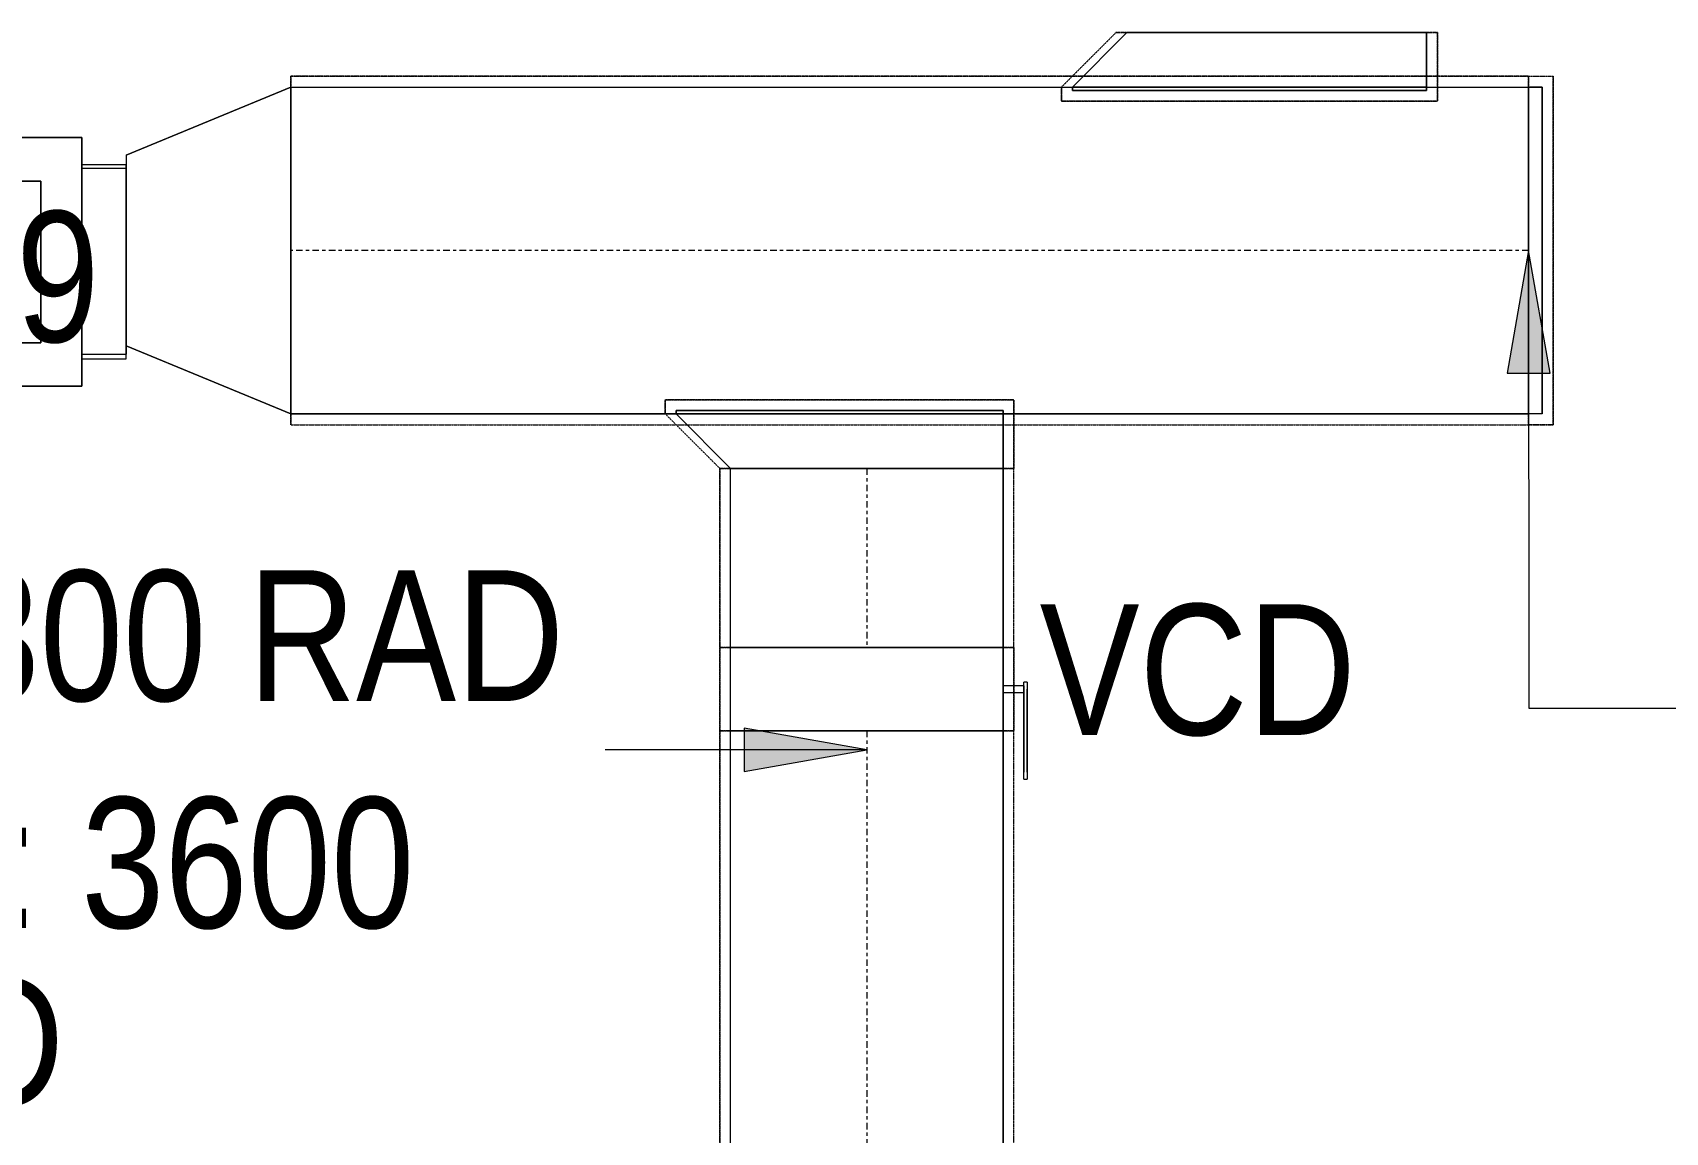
# Model space of a CAD drawing. Header units: inches. Extents: x -83664 to 20107, y -47222 to 19398.
# Drawn here: x 531 to 3527, y -9682 to -7663 of the extents above; entities that cross this region are included whole.
import ezdxf

# ---------------------------------------------------------------- set-up
doc = ezdxf.new("R2010")
doc.units = ezdxf.units.IN
doc.header["$MEASUREMENT"] = 0
doc.linetypes.add('Center', pattern=[29.999999, 12, -6, 6, -6])
doc.linetypes.add('Hidden 0_50', pattern=[1.0584, 0.5292, -0.5292])
for name, color, linetype, lineweight in [('G-ANNO-TEXT', 7, 'Continuous', 9), ('M-EQPM', 7, 'Continuous', 18), ('M-HVAC-DUCT-CNTR', 7, 'Center', 9), ('M-HVAC-DUCT-IDEN', 7, 'Continuous', 18)]:
    doc.layers.add(name, color=color, linetype=linetype, lineweight=lineweight)
doc.layers.add('M-HVAC-DUCT', color=7, linetype='Continuous', lineweight=9, true_color=0xffe97f)
doc.styles.add('Arial Narrow_21', font='ARIALN.TTF', dxfattribs={"height": 240})

# ---------------------------------------------------------------- blocks, each defined once
blk = doc.blocks.new('M_Rectangular Tap - Beveled - Standard-7332091-FIRST FLOOR AC CONDITIONING LAYOUT - PART A')
at = {"layer": 'M-HVAC-DUCT', "color": 6, "true_color": 0xff00ff}
for p, q in [((100, 275), (-6.096, 275)), ((-6.096, 275), (100, 275)), ((-6.096, 275), (-6.096, -375)), ((-6.096, -375), (-6.096, 275)), ((100, 275), (100, -275)), ((100, -275), (100, 275)), ((0, -375), (100, -275)), ((0, -375), (100, -275)), ((-6.096, -375), (0, -375)), ((0, -375), (-6.096, -375))]:
    blk.add_line(p, q, dxfattribs=at)
blk = doc.blocks.new('M_Rectangular Tap - Beveled - Standard-7332060-FIRST FLOOR AC CONDITIONING LAYOUT - PART A')
at = {"layer": 'M-HVAC-DUCT', "color": 6, "true_color": 0xff00ff}
for p, q in [((0, 350), (-6.096, 350)), ((-6.096, -250), (-6.096, 350)), ((-6.096, 350), (-6.096, -250)), ((-6.096, 350), (0, 350)), ((100, 250), (0, 350)), ((100, 250), (0, 350)), ((100, 250), (100, -250)), ((100, -250), (100, 250)), ((-6.096, -250), (100, -250)), ((100, -250), (-6.096, -250))]:
    blk.add_line(p, q, dxfattribs=at)
blk = doc.blocks.new('M_Rectangular Endcap - Standard-8295918-FIRST FLOOR AC CONDITIONING LAYOUT - PART A')
at = {"layer": 'M-HVAC-DUCT', "color": 6, "true_color": 0xff00ff}
for p, q in [((0, 300), (0, -300)), ((0, -300), (0, 300)), ((0, 300), (25, 300)), ((25, 300), (0, 300)), ((25, 300), (25, -300)), ((25, -300), (25, 300)), ((25, -300), (0, -300)), ((25, -300), (0, -300))]:
    blk.add_line(p, q, dxfattribs=at)
blk = doc.blocks.new('TEMW-ME-DMP-Volume Control Damper - Standard-7475659-FIRST FLOOR AC CONDITIONING LAYOUT - PART A')
at = {"layer": 'M-HVAC-DUCT', "color": 6, "true_color": 0xff00ff}
for p, q in [((-165.1, 288.1), (-165.1, 294.45)), ((-152.4, 294.45), (-165.1, 294.45)), ((-165.1, 288.1), (-152.4, 288.1)), ((0, 294.45), (-152.4, 294.45)), ((-152.4, 294.45), (0, 294.45)), ((0, 288.1), (-152.4, 288.1)), ((-152.4, 288.1), (0, 288.1)), ((-6.35, 250), (-6.35, 288.1)), ((6.35, 288.1), (-6.35, 288.1)), ((6.35, 288.1), (-6.35, 288.1)), ((12.7, 294.45), (0, 294.45)), ((0, 288.1), (12.7, 288.1)), ((6.35, 288.1), (6.35, 250)), ((12.7, 294.45), (12.7, 288.1)), ((-76.2, 250), (-76.2, -250)), ((-76.2, -250), (-76.2, 250)), ((76.2, 250), (-76.2, 250)), ((-76.2, 250), (76.2, 250)), ((-76.2, 250), (76.2, 250)), ((-6.35, 250), (6.35, 250)), ((-6.35, 250), (6.35, 250)), ((76.2, 250), (76.2, -250)), ((76.2, -250), (76.2, 250)), ((-76.2, -250), (76.2, -250)), ((-76.2, -250), (76.2, -250)), ((-76.2, -250), (76.2, -250))]:
    blk.add_line(p, q, dxfattribs=at)
blk = doc.blocks.new('CAV - CAV-29-9301358-FIRST FLOOR AC CONDITIONING LAYOUT - PART A')
at = {"layer": 'M-EQPM', "color": 6, "true_color": 0xff00ff}
for p, q in [((500, 228.5), (-500, 228.5)), ((-500, 228.5), (-500, -228.5)), ((-500, -228.5), (-500, 228.5)), ((-500, 228.5), (500, 228.5)), ((500, -228.5), (500, 228.5)), ((500, 228.5), (500, -228.5)), ((-500, 178), (-581.8, 178)), ((-581.8, 178), (-581.8, -178)), ((-581.8, 178), (-581.8, -178)), ((-500, 171.3), (-581.8, 171.3)), ((-581.8, -169.7), (-581.8, 171.3)), ((-581.8, -169.7), (-581.8, 171.3)), ((-500, -178), (-500, 178)), ((-500, -178), (-500, 178)), ((-500, 171.3), (-500, -169.7)), ((-500, 171.3), (-500, -169.7)), ((581.8, 178), (500, 178)), ((500, 178), (500, -178)), ((500, 178), (500, -178)), ((581.8, 171.3), (500, 171.3)), ((500, -169.7), (500, 171.3)), ((500, -169.7), (500, 171.3)), ((581.8, -178), (581.8, 178)), ((581.8, -178), (581.8, 178)), ((581.8, 171.3), (581.8, -169.7)), ((581.8, 171.3), (581.8, -169.7)), ((-425, -148.8), (-425, 148.3)), ((-425, 148.3), (425, 148.3)), ((425, 148.3), (-425, 148.3)), ((-425, 148.3), (-425, -148.8)), ((425, 148.3), (425, -148.8)), ((425, -148.8), (425, 148.3)), ((425, -148.8), (-425, -148.8)), ((-425, -148.8), (425, -148.8)), ((-581.8, -169.7), (-500, -169.7)), ((-581.8, -178), (-500, -178)), ((500, -169.7), (581.8, -169.7)), ((500, -178), (581.8, -178)), ((-500, -228.5), (500, -228.5)), ((500, -228.5), (-500, -228.5)), ((-183.8, -228.5), (-403.8, -228.5)), ((-403.8, -228.5), (-183.8, -228.5)), ((-403.8, -228.5), (-403.8, -283.2)), ((-403.8, -228.5), (-403.8, -283.2)), ((-183.8, -283.2), (-183.8, -228.5)), ((-183.8, -228.5), (-183.8, -283.2)), ((-183.8, -283.2), (-403.8, -283.2)), ((-403.8, -283.2), (-183.8, -283.2))]:
    blk.add_line(p, q, dxfattribs=at)
blk = doc.blocks.new('M_Rectangular to Round Transition - Angle - 45 Degree-8296329-FIRST FLOOR AC CONDITIONING LAYOUT - PART A')
at = {"layer": 'M-HVAC-DUCT', "color": 6, "true_color": 0xff00ff}
for p, q in [((0, 300), (301.8, 175)), ((301.8, 175), (0, 300)), ((0, 300), (0, -300)), ((0, -300), (0, 300)), ((301.8, 0), (301.8, 175)), ((301.8, 0), (301.8, 175)), ((301.8, -175), (301.8, 0)), ((301.8, -175), (301.8, 0)), ((0, -300), (301.8, -175)), ((301.8, -175), (0, -300))]:
    blk.add_line(p, q, dxfattribs=at)
blk = doc.blocks.new('TEMW-SMBZ-HO-BM-HVAC-00002_rvt-1-FIRST FLOOR AC CONDITIONING LAYOUT - PART A')
at = {"layer": 'M-HVAC-DUCT', "color": 6, "linetype": 'Hidden 0_50', "true_color": 0xff00ff}
for p, q in [((153875.6, 90609.6), (153975.6, 90709.6)), ((153975.6, 90709.6), (153875.6, 90609.6)), ((153975.6, 90709.6), (154565.6, 90709.6)), ((154565.6, 90709.6), (153975.6, 90709.6)), ((154565.6, 90709.6), (154565.6, 90583.5)), ((154565.6, 90583.5), (154565.6, 90709.6)), ((152461, 90629.6), (152461, 89989.6)), ((152461, 89989.6), (152461, 90629.6)), ((154732.9, 90629.6), (152461, 90629.6)), ((152461, 90629.6), (154732.9, 90629.6)), ((154732.9, 90629.6), (154732.9, 89989.6)), ((154732.9, 89989.6), (154732.9, 90629.6)), ((154732.9, 89989.6), (154732.9, 90629.6)), ((154732.9, 90629.6), (154732.9, 89989.6)), ((154732.9, 90629.6), (154777.9, 90629.6)), ((154732.9, 90629.6), (154777.9, 90629.6)), ((154777.9, 89989.6), (154777.9, 90629.6)), ((154777.9, 90629.6), (154777.9, 89989.6)), ((153875.6, 90583.5), (153875.6, 90609.6)), ((153875.6, 90609.6), (153875.6, 90583.5)), ((154565.6, 90583.5), (153875.6, 90583.5)), ((153875.6, 90583.5), (154565.6, 90583.5)), ((153148.4, 90009.6), (153148.4, 90035.7)), ((153148.4, 90035.7), (153788.4, 90035.7)), ((153788.4, 90035.7), (153148.4, 90035.7)), ((153148.4, 90035.7), (153148.4, 90009.6)), ((153788.4, 90035.7), (153788.4, 89909.6)), ((153788.4, 89909.6), (153788.4, 90035.7)), ((152461, 89989.6), (154732.9, 89989.6)), ((152461, 89989.6), (154732.9, 89989.6)), ((153248.4, 89909.6), (153148.4, 90009.6)), ((153148.4, 90009.6), (153248.4, 89909.6)), ((154777.9, 89989.6), (154732.9, 89989.6)), ((154732.9, 89989.6), (154777.9, 89989.6)), ((153788.4, 89909.6), (153248.4, 89909.6)), ((153248.4, 89909.6), (153788.4, 89909.6)), ((153248.4, 89909.6), (153788.4, 89909.6)), ((153788.4, 89909.6), (153248.4, 89909.6)), ((153248.4, 89909.6), (153248.4, 89580.5)), ((153248.4, 89580.5), (153248.4, 89909.6)), ((153788.4, 89580.5), (153788.4, 89909.6)), ((153788.4, 89580.5), (153788.4, 89909.6)), ((153788.4, 89580.5), (153248.4, 89580.5)), ((153248.4, 89580.5), (153248.4, 89428.1)), ((153248.4, 89428.1), (153248.4, 89580.5)), ((153248.4, 89580.5), (153788.4, 89580.5)), ((153248.4, 89580.5), (153788.4, 89580.5)), ((153788.4, 89580.5), (153248.4, 89580.5)), ((153788.4, 89428.1), (153788.4, 89580.5)), ((153788.4, 89580.5), (153788.4, 89428.1)), ((153248.4, 89428.1), (153788.4, 89428.1)), ((153788.4, 89428.1), (153248.4, 89428.1)), ((153248.4, 89428.1), (153248.4, 86835)), ((153248.4, 86835), (153248.4, 89428.1)), ((153248.4, 89428.1), (153788.4, 89428.1)), ((153788.4, 89428.1), (153248.4, 89428.1)), ((153788.4, 86835), (153788.4, 89428.1)), ((153788.4, 86835), (153788.4, 89428.1))]:
    blk.add_line(p, q, dxfattribs=at)
at = {"layer": 'M-HVAC-DUCT', "color": 6, "true_color": 0xff00ff}
for p, q in [((152461, 90009.6), (152461, 90609.6)), ((152461, 90609.6), (152461, 90009.6)), ((152461, 90609.6), (154732.9, 90609.6)), ((152461, 90609.6), (154732.9, 90609.6)), ((153895.6, 90603.5), (153895.6, 90609.6)), ((154545.6, 90609.6), (153895.6, 90609.6)), ((153895.6, 90609.6), (154545.6, 90609.6)), ((153895.6, 90609.6), (153895.6, 90603.5)), ((154545.6, 90603.5), (153895.6, 90603.5)), ((153895.6, 90603.5), (154545.6, 90603.5)), ((154545.6, 90609.6), (154545.6, 90603.5)), ((154545.6, 90603.5), (154545.6, 90609.6)), ((154732.9, 90009.6), (154732.9, 90609.6)), ((154732.9, 90609.6), (154732.9, 90009.6)), ((153768.4, 90015.7), (153168.4, 90015.7)), ((153168.4, 90015.7), (153768.4, 90015.7)), ((153168.4, 90015.7), (153168.4, 90009.6)), ((153168.4, 90009.6), (153168.4, 90015.7)), ((153768.4, 90009.6), (153768.4, 90015.7)), ((153768.4, 90015.7), (153768.4, 90009.6)), ((154732.9, 90009.6), (152461, 90009.6)), ((152461, 90009.6), (154732.9, 90009.6)), ((153168.4, 90009.6), (153768.4, 90009.6)), ((153768.4, 90009.6), (153168.4, 90009.6)), ((153768.4, 89909.6), (153268.4, 89909.6)), ((153268.4, 89909.6), (153768.4, 89909.6)), ((153268.4, 89580.5), (153268.4, 89909.6)), ((153268.4, 89580.5), (153268.4, 89909.6)), ((153768.4, 89909.6), (153768.4, 89580.5)), ((153768.4, 89580.5), (153768.4, 89909.6)), ((153768.4, 89580.5), (153268.4, 89580.5)), ((153268.4, 89580.5), (153768.4, 89580.5)), ((153768.4, 89428.1), (153268.4, 89428.1)), ((153268.4, 89428.1), (153768.4, 89428.1)), ((153268.4, 86835), (153268.4, 89428.1)), ((153268.4, 86835), (153268.4, 89428.1)), ((153768.4, 89428.1), (153768.4, 86835)), ((153768.4, 86835), (153768.4, 89428.1))]:
    blk.add_line(p, q, dxfattribs=at)
at = {"layer": 'M-HVAC-DUCT-CNTR', "color": 6, "true_color": 0xff00ff}
for p, q in [((154732.9, 90309.6), (152461, 90309.6)), ((153518.4, 89909.6), (153518.4, 89580.5)), ((153518.4, 89428.1), (153518.4, 86835))]:
    blk.add_line(p, q, dxfattribs=at)
at = {"layer": 'M-EQPM', "color": 6, "linetype": 'Hidden 0_50', "lineweight": 9, "true_color": 0xff00ff}
blk.add_blockref('CAV - CAV-29-9301358-FIRST FLOOR AC CONDITIONING LAYOUT - PART A', (151577.4, 90288.8), dxfattribs=at)
at = {"layer": 'M-HVAC-DUCT', "color": 6, "linetype": 'Hidden 0_50', "lineweight": 9, "true_color": 0xff00ff, "extrusion": (0, 0, -1)}
for name, p, rotation in [('M_Rectangular Tap - Beveled - Standard-7332091-FIRST FLOOR AC CONDITIONING LAYOUT - PART A', (-154270.6, 90609.6), 90), ('M_Rectangular Tap - Beveled - Standard-7332060-FIRST FLOOR AC CONDITIONING LAYOUT - PART A', (-153518.4, 90009.6), 270), ('TEMW-ME-DMP-Volume Control Damper - Standard-7475659-FIRST FLOOR AC CONDITIONING LAYOUT - PART A', (-153518.4, 89504.3), 90)]:
    blk.add_blockref(name, p, dxfattribs=dict(at, rotation=rotation))
at = {"layer": 'M-HVAC-DUCT', "color": 6, "linetype": 'Hidden 0_50', "lineweight": 9, "true_color": 0xff00ff, "rotation": 180}
blk.add_blockref('M_Rectangular to Round Transition - Angle - 45 Degree-8296329-FIRST FLOOR AC CONDITIONING LAYOUT - PART A', (152461, 90309.6), dxfattribs=at)
at = {"layer": 'M-HVAC-DUCT', "color": 6, "linetype": 'Hidden 0_50', "lineweight": 9, "true_color": 0xff00ff}
blk.add_blockref('M_Rectangular Endcap - Standard-8295918-FIRST FLOOR AC CONDITIONING LAYOUT - PART A', (154732.9, 90309.6), dxfattribs=at)
blk = doc.blocks.new('TEMW-SMBZ-HO-BM-HVAC-00002_rvt-2-FIRST FLOOR AC CONDITIONING LAYOUT - PART A')
at = {"layer": 'M-HVAC-DUCT', "color": 6, "linetype": 'Hidden 0_50', "true_color": 0xff00ff}
for p, q in [((153875.6, 90609.6), (153975.6, 90709.6)), ((153975.6, 90709.6), (153875.6, 90609.6)), ((153975.6, 90709.6), (154565.6, 90709.6)), ((154565.6, 90709.6), (153975.6, 90709.6)), ((154565.6, 90709.6), (154565.6, 90583.5)), ((154565.6, 90583.5), (154565.6, 90709.6)), ((152461, 90629.6), (152461, 89989.6)), ((152461, 89989.6), (152461, 90629.6)), ((154732.9, 90629.6), (152461, 90629.6)), ((152461, 90629.6), (154732.9, 90629.6)), ((154732.9, 90629.6), (154732.9, 89989.6)), ((154732.9, 89989.6), (154732.9, 90629.6)), ((154732.9, 89989.6), (154732.9, 90629.6)), ((154732.9, 90629.6), (154732.9, 89989.6)), ((154732.9, 90629.6), (154777.9, 90629.6)), ((154732.9, 90629.6), (154777.9, 90629.6)), ((154777.9, 89989.6), (154777.9, 90629.6)), ((154777.9, 90629.6), (154777.9, 89989.6)), ((153875.6, 90583.5), (153875.6, 90609.6)), ((153875.6, 90609.6), (153875.6, 90583.5)), ((154565.6, 90583.5), (153875.6, 90583.5)), ((153875.6, 90583.5), (154565.6, 90583.5)), ((153148.4, 90009.6), (153148.4, 90035.7)), ((153148.4, 90035.7), (153788.4, 90035.7)), ((153788.4, 90035.7), (153148.4, 90035.7)), ((153148.4, 90035.7), (153148.4, 90009.6)), ((153788.4, 90035.7), (153788.4, 89909.6)), ((153788.4, 89909.6), (153788.4, 90035.7)), ((152461, 89989.6), (154732.9, 89989.6)), ((152461, 89989.6), (154732.9, 89989.6)), ((153248.4, 89909.6), (153148.4, 90009.6)), ((153148.4, 90009.6), (153248.4, 89909.6)), ((154777.9, 89989.6), (154732.9, 89989.6)), ((154732.9, 89989.6), (154777.9, 89989.6)), ((153788.4, 89909.6), (153248.4, 89909.6)), ((153248.4, 89909.6), (153788.4, 89909.6)), ((153248.4, 89909.6), (153788.4, 89909.6)), ((153788.4, 89909.6), (153248.4, 89909.6)), ((153248.4, 89909.6), (153248.4, 89580.5)), ((153248.4, 89580.5), (153248.4, 89909.6)), ((153788.4, 89580.5), (153788.4, 89909.6)), ((153788.4, 89580.5), (153788.4, 89909.6)), ((153788.4, 89580.5), (153248.4, 89580.5)), ((153248.4, 89580.5), (153248.4, 89428.1)), ((153248.4, 89428.1), (153248.4, 89580.5)), ((153248.4, 89580.5), (153788.4, 89580.5)), ((153248.4, 89580.5), (153788.4, 89580.5)), ((153788.4, 89580.5), (153248.4, 89580.5)), ((153788.4, 89428.1), (153788.4, 89580.5)), ((153788.4, 89580.5), (153788.4, 89428.1)), ((153248.4, 89428.1), (153788.4, 89428.1)), ((153788.4, 89428.1), (153248.4, 89428.1)), ((153248.4, 89428.1), (153248.4, 86835)), ((153248.4, 86835), (153248.4, 89428.1)), ((153248.4, 89428.1), (153788.4, 89428.1)), ((153788.4, 89428.1), (153248.4, 89428.1)), ((153788.4, 86835), (153788.4, 89428.1)), ((153788.4, 86835), (153788.4, 89428.1))]:
    blk.add_line(p, q, dxfattribs=at)
at = {"layer": 'M-HVAC-DUCT', "color": 6, "true_color": 0xff00ff}
for p, q in [((152461, 90009.6), (152461, 90609.6)), ((152461, 90609.6), (152461, 90009.6)), ((152461, 90609.6), (154732.9, 90609.6)), ((152461, 90609.6), (154732.9, 90609.6)), ((153895.6, 90603.5), (153895.6, 90609.6)), ((154545.6, 90609.6), (153895.6, 90609.6)), ((153895.6, 90609.6), (154545.6, 90609.6)), ((153895.6, 90609.6), (153895.6, 90603.5)), ((154545.6, 90603.5), (153895.6, 90603.5)), ((153895.6, 90603.5), (154545.6, 90603.5)), ((154545.6, 90609.6), (154545.6, 90603.5)), ((154545.6, 90603.5), (154545.6, 90609.6)), ((154732.9, 90009.6), (154732.9, 90609.6)), ((154732.9, 90609.6), (154732.9, 90009.6)), ((153768.4, 90015.7), (153168.4, 90015.7)), ((153168.4, 90015.7), (153768.4, 90015.7)), ((153168.4, 90015.7), (153168.4, 90009.6)), ((153168.4, 90009.6), (153168.4, 90015.7)), ((153768.4, 90009.6), (153768.4, 90015.7)), ((153768.4, 90015.7), (153768.4, 90009.6)), ((154732.9, 90009.6), (152461, 90009.6)), ((152461, 90009.6), (154732.9, 90009.6)), ((153168.4, 90009.6), (153768.4, 90009.6)), ((153768.4, 90009.6), (153168.4, 90009.6)), ((153768.4, 89909.6), (153268.4, 89909.6)), ((153268.4, 89909.6), (153768.4, 89909.6)), ((153268.4, 89580.5), (153268.4, 89909.6)), ((153268.4, 89580.5), (153268.4, 89909.6)), ((153768.4, 89909.6), (153768.4, 89580.5)), ((153768.4, 89580.5), (153768.4, 89909.6)), ((153768.4, 89580.5), (153268.4, 89580.5)), ((153268.4, 89580.5), (153768.4, 89580.5)), ((153768.4, 89428.1), (153268.4, 89428.1)), ((153268.4, 89428.1), (153768.4, 89428.1)), ((153268.4, 86835), (153268.4, 89428.1)), ((153268.4, 86835), (153268.4, 89428.1)), ((153768.4, 89428.1), (153768.4, 86835)), ((153768.4, 86835), (153768.4, 89428.1))]:
    blk.add_line(p, q, dxfattribs=at)
at = {"layer": 'M-HVAC-DUCT-CNTR', "color": 6, "true_color": 0xff00ff}
for p, q in [((154732.9, 90309.6), (152461, 90309.6)), ((153518.4, 89909.6), (153518.4, 89580.5)), ((153518.4, 89428.1), (153518.4, 86835))]:
    blk.add_line(p, q, dxfattribs=at)
at = {"layer": 'M-EQPM', "color": 6, "linetype": 'Hidden 0_50', "lineweight": 9, "true_color": 0xff00ff}
blk.add_blockref('CAV - CAV-29-9301358-FIRST FLOOR AC CONDITIONING LAYOUT - PART A', (151577.4, 90288.8), dxfattribs=at)
at = {"layer": 'M-HVAC-DUCT', "color": 6, "linetype": 'Hidden 0_50', "lineweight": 9, "true_color": 0xff00ff, "extrusion": (0, 0, -1)}
for name, p, rotation in [('M_Rectangular Tap - Beveled - Standard-7332091-FIRST FLOOR AC CONDITIONING LAYOUT - PART A', (-154270.6, 90609.6), 90), ('M_Rectangular Tap - Beveled - Standard-7332060-FIRST FLOOR AC CONDITIONING LAYOUT - PART A', (-153518.4, 90009.6), 270), ('TEMW-ME-DMP-Volume Control Damper - Standard-7475659-FIRST FLOOR AC CONDITIONING LAYOUT - PART A', (-153518.4, 89504.3), 90)]:
    blk.add_blockref(name, p, dxfattribs=dict(at, rotation=rotation))
at = {"layer": 'M-HVAC-DUCT', "color": 6, "linetype": 'Hidden 0_50', "lineweight": 9, "true_color": 0xff00ff, "rotation": 180}
blk.add_blockref('M_Rectangular to Round Transition - Angle - 45 Degree-8296329-FIRST FLOOR AC CONDITIONING LAYOUT - PART A', (152461, 90309.6), dxfattribs=at)
at = {"layer": 'M-HVAC-DUCT', "color": 6, "linetype": 'Hidden 0_50', "lineweight": 9, "true_color": 0xff00ff}
blk.add_blockref('M_Rectangular Endcap - Standard-8295918-FIRST FLOOR AC CONDITIONING LAYOUT - PART A', (154732.9, 90309.6), dxfattribs=at)

msp = doc.modelspace()

# ---------------------------------------------------------------- hatches: boundary and pattern name
at = {"layer": 'M-HVAC-DUCT-IDEN', "lineweight": 9}
for points in [[(3276.2, -8062.6), (3236.6, -8287.6), (3315.9, -8287.6)], [(2061.8, -8979.2), (1836.8, -8939.5), (1836.8, -9018.8)]]:
    msp.add_hatch(color=256, dxfattribs=at).paths.add_polyline_path(points)

# ---------------------------------------------------------------- linework, layer by layer
for p, q in [((3276.2, -8062.6), (3236.6, -8287.6)), ((3315.9, -8287.6), (3276.2, -8062.6)), ((3276.2, -8062.6), (3276.3, -8902.5)), ((3236.6, -8287.6), (3315.9, -8287.6)), ((3276.3, -8902.5), (4535.8, -8902.5)), ((2061.8, -8979.2), (1836.8, -8939.5)), ((1836.8, -8939.5), (1836.8, -9018.8)), ((2061.8, -8979.2), (1581.2, -8979.2)), ((1836.8, -9018.8), (2061.8, -8979.2))]:
    msp.add_line(p, q, dxfattribs=at)

# ---------------------------------------------------------------- block references
at = {"lineweight": 5}
for name in ['TEMW-SMBZ-HO-BM-HVAC-00002_rvt-1-FIRST FLOOR AC CONDITIONING LAYOUT - PART A', 'TEMW-SMBZ-HO-BM-HVAC-00002_rvt-2-FIRST FLOOR AC CONDITIONING LAYOUT - PART A']:
    msp.add_blockref(name, (-151456.7, -98372.2), dxfattribs=at)

# ---------------------------------------------------------------- texts
at = {"layer": 'G-ANNO-TEXT', "char_height": 240, "attachment_point": 1, "style": 'Arial Narrow_21'}
for s, insert, width in [('CAV-29', (-309.1, -7990.4), 1214.557), ('VCD', (2378.8, -8711.9), 733.544)]:
    msp.add_mtext(s, dxfattribs=dict(at, insert=insert, width=width))
at = {"layer": 'M-HVAC-DUCT-IDEN', "lineweight": 9, "char_height": 240, "attachment_point": 1, "style": 'Arial Narrow_21'}
for s, insert, width in [('500x300 RAD', (-205.3, -8649.6), 2152.531), ('BOD : 3600', (-205.3, -9066.3), 1803.797), ('300x150 RAD', (-1123.1, -9395), 2152.531)]:
    msp.add_mtext(s, dxfattribs=dict(at, insert=insert, width=width))

doc.saveas('drawing.dxf')
